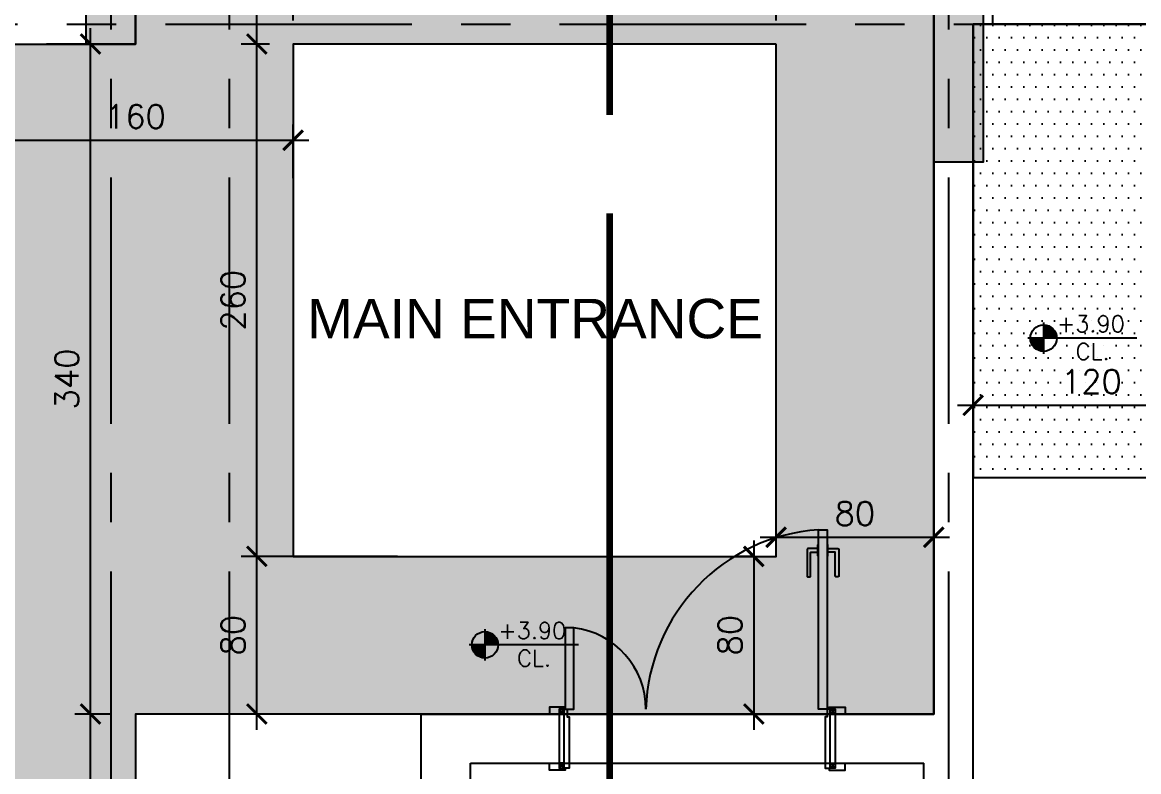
# Model space of a CAD drawing. Header units: centimetres. Extents: x -2093 to 2270, y -944 to 3084.
# Drawn here: x -1442 to -876, y 1059 to 1439 of the extents above; entities that cross this region are included whole.
import ezdxf
from ezdxf.enums import TextEntityAlignment as Align

# ---------------------------------------------------------------- set-up
doc = ezdxf.new("R2010")
doc.units = ezdxf.units.CM
doc.header["$LTSCALE"] = 100
doc.header["$MEASUREMENT"] = 0
doc.linetypes.add('GRID$0$GRID$0$XREF GRID$0$GRIDS$0$CENTER', pattern=[2, 1.25, -0.25, 0.25, -0.25])
doc.linetypes.add('XREF CUTTING LINES$0$DASHDOT', pattern=[1, 0.5, -0.25, 0, -0.25])
for name, color, linetype in [('A0-01 FLOOR PLANS$0$HANDRAIL', 161, 'Continuous'), ('A0-01 FLOOR PLANS$0$LVL', 2, 'Continuous'), ('A0-01 FLOOR PLANS$0$TEXT', 3, 'Continuous'), ('A0-01 FLOOR PLANS$0$WALL-01', 7, 'Continuous'), ('A0-01 FLOOR PLANS$0$WALL-04', 1, 'Continuous'), ('A0-01 FLOOR PLANS$0$WINDOW', 1, 'Continuous'), ('A0-01 FLOOR PLANS$0$WOODEN DOOR', 1, 'Continuous'), ('DIM IN', 1, 'Continuous'), ('FURNITURE', 111, 'Continuous'), ('GRID$0$WOODEN DOOR', 1, 'Continuous'), ('GRID$0$XREF GRID', 11, 'GRID$0$GRID$0$XREF GRID$0$GRIDS$0$CENTER'), ('HATCH', 8, 'Continuous'), ('ID_Ceiling_01', 161, 'Continuous'), ('XREF CUTTING LINES$0$WALL SECT LINE', 6, 'XREF CUTTING LINES$0$DASHDOT'), ('XREF GF COL$0$COLUMN', 6, 'Continuous'), ('XREF GF COL$0$COLUMN HATCH', 201, 'Continuous')]:
    doc.layers.add(name, color=color, linetype=linetype)
doc.layers.add('LVL', color=1, linetype='Continuous', true_color=0xff0000)
doc.styles.add('02-Ground$0$ATTRIBUTE', font='ROMANS.shx')
doc.styles.add('22', font='romans.shx')
doc.styles.add('A0-01 FLOOR PLANS$0$02-Ground$0$ATTRIBUTE', font='ROMANS.shx')
doc.styles.add('A0-01 FLOOR PLANS$0$ART-PS-1', font='arial.ttf', dxfattribs={"height": 20})
doc.styles.add('A0-01 FLOOR PLANS$0$GRIDS$0$20', font='romans.shx')
doc.styles.add('GRIDS$0$20', font='romans.shx')
doc.dimstyles.new('100', dxfattribs={"dimtxt": 12, "dimasz": 10, "dimexe": 8, "dimexo": 12, "dimgap": 6, "dimtad": 1, "dimdec": 0, "dimzin": 0, "dimdsep": 46, "dimtxsty": '22', "dimblk": 'ARCHTICK', "dimcen": 30, "dimdle": 8, "dimclrd": 1, "dimclre": 1, "dimclrt": 2, "dimadec": 0, "dimazin": 0, "dimtfac": 1, "dimtdec": 0, "dimtmove": 2, "dimatfit": 3, "dimldrblk": 'OBLIQUE', "dimfxl": 100, "dimtolj": 1, "dimtzin": 0, "dimarcsym": 0})
pattern_1 = [(0, (0, 0), (3.125, 6.25), [0, -6.25])]

# ---------------------------------------------------------------- blocks, each defined once
blk = doc.blocks.new('A0-01 FLOOR PLANS$0$d2232')
at = {"layer": 'A0-01 FLOOR PLANS$0$WOODEN DOOR'}
for p, q in [((-134.4999999999927, 31.00000000004525), (-136.9999999999891, 28.50000000004889)), ((-134.4999999999964, 28.50000000004525), (-136.9999999999927, 31.00000000004525)), ((0.5, 31.00000000000819), (2.999999999996362, 28.50000000001182)), ((0.500000000003638, 28.50000000000819), (3, 31.00000000000819)), ((-134.4999999999891, 1.00000000002251), (-136.9999999999927, 3.500000000046157)), ((-134.4999999999964, 3.50000000002251), (-136.9999999999891, 1.00000000002251)), ((0.499999999996362, 0.9999999999854481), (3, 3.500000000009095)), ((0.500000000003638, 3.499999999985448), (2.999999999996362, 0.9999999999854481))]:
    blk.add_line(p, q, dxfattribs=at)
for points in [[(-5.392352206039504, 122.0241007388038), (-1.000000000000909, 122.0241007388177), (-1.000000000000909, 31.00000000002251), (-5.392352206039504, 31.00000000002251)], [(-129.6076477939541, 72.27585858505404), (-133.9999999999927, 72.27585858506791), (-133.9999999999927, 31.00000000002251), (-129.6076477939541, 31.00000000002251)]]:
    blk.add_lwpolyline(points, close=True, dxfattribs=at)
for points in [[(-5.392352206343276, 108.8470441207), (-5.721778621795238, 108.8470441207), (-5.721778621795238, 114.3374843782442), (-5.392352206343276, 114.3374843782442)], [(-1.000000000308319, 108.8470441206982), (-0.6705735848563563, 108.8470441207), (-0.6705735848563563, 114.3374843782442), (-1.000000000308319, 114.3374843782442)], [(-133.9999999999927, 31.00000000003797), (-133.9999999999927, 32.00000000003797), (-141.9999999999782, 32.00000000002888), (-141.99999999994, 28.50000000004525)], [(-134.4999999999927, 31.0000000000598), (-136.9999999999927, 31.00000000004525), (-137, 28.50000000004889), (-134.4999999999964, 28.50000000004525)], [(-134.4999999999927, 31.0000000000598), (-132.9999999999927, 31.00000000005798), (-132.9999999999964, 27.00000000005616), (-131.9999999999927, 27.00000000005616), (-131.9999999999927, 1.000000000010687), (-134.4999999999927, 1.000000000010687), (-134.4999999999964, 31.0000000000598)], [(0.5, 31.00000000002274), (-1, 31.00000000002092), (-0.999999999996362, 27.0000000000191), (-2, 27.0000000000191), (-2, 0.9999999999736247), (0.5, 0.9999999999736247), (0.500000000003638, 31.00000000002274)], [(0, 31.00000000000091), (0, 32.00000000000091), (7.999999999985448, 31.99999999999181), (7.999999999947249, 28.50000000000819)], [(0.5, 31.00000000002274), (3, 31.00000000000819), (3.000000000007276, 28.50000000001182), (0.500000000003638, 28.50000000000819)], [(-133.9999999999927, 1.000000000037062), (-133.9999999999927, 3.706190909724683e-11), (-141.9999999999745, 4.797584551852196e-11), (-141.9999999999618, 3.500000000046157)], [(-134.4999999999891, 3.500000000010687), (-136.9999999999891, 3.500000000044338), (-136.9999999999673, 1.000000000046157), (-134.4999999999927, 1.000000000000682)], [(0, 1), (0, 0), (7.99999999998181, 1.091393642127514e-11), (7.999999999969077, 3.500000000009095)], [(0.499999999996362, 3.499999999973625), (2.999999999996362, 3.500000000007276), (2.999999999974534, 1.000000000009095), (0.5, 0.9999999999636202)]]:
    blk.add_lwpolyline(points, dxfattribs=at)
for points in [[(-5.721778621810699, 112.4707346906885), (-10.65824859240092, 112.4707346906623, 0.41421356237155), (-11.20729261815541, 111.9216906649081), (-11.20729261815541, 98.41520763134668, 0.414213562373095), (-10.98767500785289, 98.19559002104415), (-9.669969346041398, 98.19559002104415, 0.4142135623727761), (-9.450351735738877, 98.41520763134668), (-9.450351735726144, 110.4941761979453, -0.4142135623705012), (-9.230734125423623, 110.713793808246), (-5.721778621798876, 110.713793808274)], [(-0.6705735848399854, 112.4707346906885), (4.265896385749329, 112.4707346906623, -0.41421356237155), (4.814940411499265, 111.9216906649081), (4.814940411499265, 98.41520763134668, -0.414213562373095), (4.595322801201291, 98.19559002104415), (3.277617139389804, 98.19559002104415, -0.4142135623727761), (3.057999529087283, 98.41520763134668), (3.05799952907546, 110.4941761979453, 0.4142135623705012), (2.838381918772939, 110.713793808246), (-0.6705735848563563, 110.713793808274)]]:
    blk.add_lwpolyline(points, format="xyb", dxfattribs=at)
for centre, radius, start, end in [((1.032988815821227, 28.17124196224404), 94.07552741107185, 93.94288872706117, 178.2769128742017), ((-134.4999999999966, 31.00000000004115), 41.50000000000455, 0, 83.22977103147052)]:
    blk.add_arc(centre, radius, start, end, dxfattribs=at)
blk = doc.blocks.new('XREF CUTTING LINES')
at = {"layer": 'XREF CUTTING LINES$0$WALL SECT LINE', "const_width": 3.317877843354462}
blk.add_lwpolyline([(-1068.91760389405, 2787.387445794906), (-1144.443390814088, 2787.387445794906), (-1144.443390814383, 485.8709806342961)], dxfattribs=at)
blk = doc.blocks.new('XREF GF COL')
at = {"layer": 'XREF GF COL$0$COLUMN HATCH'}
for points in [[(-11694.69592813422, 1508.000000000029), (-11719.69592813422, 1508.000000000029), (-11719.69592813422, 1428.000000000029), (-11694.69592813422, 1428.000000000029)], [(-11264.69592813422, 1448.000000000018), (-11289.69592813422, 1448.000000000018), (-11289.69592813422, 1368.000000000018), (-11264.69592813422, 1368.000000000018)]]:
    blk.add_hatch(color=256, dxfattribs=at).paths.add_polyline_path(points)
at = {"layer": 'XREF GF COL$0$COLUMN'}
for points in [[(-11719.69592813422, 1508.000000000029), (-11694.69592813422, 1508.000000000029), (-11694.69592813422, 1428.000000000029), (-11719.69592813422, 1428.000000000029)], [(-11289.69592813422, 1448.000000000018), (-11264.69592813422, 1448.000000000018), (-11264.69592813422, 1368.000000000018), (-11289.69592813422, 1368.000000000018)]]:
    blk.add_lwpolyline(points, close=True, dxfattribs=at)
blk = doc.blocks.new('GRID')
at = {"layer": 'GRID$0$WOODEN DOOR'}
blk.add_line((-1392.088636083063, 1428.00000000003), (-1430.061767679699, 1428.00000000003), dxfattribs=at)
at = {"layer": 'GRID$0$XREF GRID'}
for p, q in [((-1397.500000000025, 2960.330839352368, 0.00248619643663347), (-1397.500000000025, 522.762848807519, -0.00167551085159826)), ((-1337.500000000025, 2960.330839349383), (-1337.500000000025, 522.7628488045343, -0.00416170728823173)), ((-972.5000000000261, 2960.330839349384, 0.00416170728823173), (-972.5000000000261, 522.7628488045357)), ((-1969.804241438599, 1438.00000000007), (-230.2361929991428, 1438.00000000007))]:
    blk.add_line(p, q, dxfattribs=at)
blk = doc.blocks.new('A0-01 FLOOR PLANS$0$02-Ground$0$A$C4F2068BA')
for p, q in [((0.4000000372320756, 0.6374428982243843), (0.4000000372320756, 0.1625566975845287)), ((1.815603450622268, 0.3999997979044565), (0.1625569369121478, 0.3999997979044565))]:
    blk.add_line(p, q)
at = {"color": 8, "const_width": 0.2}
for points in [[(0.4000000372320756, 0.4999997979102773, -0.4142135623730951), (0.5000000372233444, 0.3999997979044565, -0.4142135623730737)], [(0.4000000372320756, 0.2999997978986357, -0.4142135623730951), (0.3000000372262548, 0.3999997979044565, -0.4142135623730737)]]:
    blk.add_lwpolyline(points, format="xyb", dxfattribs=at)
blk.add_circle((0.4000000372320756, 0.3999997979044565), 0.2)
blk = doc.blocks.new('A0-01 FLOOR PLANS$0$02-Ground$0$123')
at = {"ltscale": 0.1}
blk.add_blockref('A0-01 FLOOR PLANS$0$02-Ground$0$A$C4F2068BA', (-0.4000000372320756, -0.3999997979044565), dxfattribs=at)
blk = doc.blocks.new('A0-01 FLOOR PLANS$0$02-Ground$0$LEVEL- PLAN')
at = {"layer": 'A0-01 FLOOR PLANS$0$LVL', "ltscale": 0.1}
blk.add_blockref('A0-01 FLOOR PLANS$0$02-Ground$0$123', (7.275957614183426e-12, -7.275957614183426e-12), dxfattribs=at)
at = {"layer": 'A0-01 FLOOR PLANS$0$LVL', "ltscale": 0.1, "style": 'A0-01 FLOOR PLANS$0$02-Ground$0$ATTRIBUTE', "width": 0.8, "flags": 4}
blk.add_attdef('%%P0.00', (0.2027841417951244, 0.09261878275742319), '', height=0.25, dxfattribs=at)
blk.add_attdef('LVL', text='', height=0.25, dxfattribs=at).set_placement((0.7450624139863216, -0.3271430782544904), align=Align.CENTER)
blk = doc.blocks.new('A0-01 FLOOR PLANS')
at = {"layer": 'A0-01 FLOOR PLANS$0$WALL-01'}
for p, q in [((-1385, 1428.000000000005), (-1385, 1508.000000000005)), ((-980, 1088.000000000005), (-979.9999999999998, 1498.000000000005)), ((-950.0000000000005, 1438.000000000005), (-950.0000000000005, 1448.000000000005)), ((-960, 788.0000000000055), (-960.0000000000005, 1438.000000000005)), ((-960.0000000000005, 1438.000000000005), (-950.0000000000005, 1438.000000000005)), ((-1755, 1428.000000000005), (-1385, 1428.000000000005)), ((-1240, 828.0000000000055), (-1240, 1088.000000000005)), ((-1240, 1088.000000000005), (-1170, 1088.000000000005)), ((-1170, 1088.000000000005), (-1170, 1063.000000000005)), ((-1030, 1088.000000000005), (-1030, 1063.000000000006)), ((-1030, 1088.000000000005), (-980, 1088.000000000005)), ((-1215, 803.0000000000055), (-1215, 1063.000000000005)), ((-1215, 1063.000000000005), (-1170, 1063.000000000005)), ((-1030, 1063.000000000005), (-985, 1063.000000000005)), ((-985, 763.0000000000055), (-985, 1063.000000000005))]:
    blk.add_line(p, q, dxfattribs=at)
at = {"layer": 'A0-01 FLOOR PLANS$0$WALL-04'}
for p, q in [((-1170.000000000043, 1088.000000000005), (-1030.000000000003, 1088.000000000413)), ((-1170.000000000003, 1063.000000000046), (-1030.000000000014, 1063.000000000398))]:
    blk.add_line(p, q, dxfattribs=at)
at = {"layer": 'A0-01 FLOOR PLANS$0$HANDRAIL'}
blk.add_blockref('A0-01 FLOOR PLANS$0$d2232', (-1033.00000000001, 1059.5), dxfattribs=at)
at = {"layer": 'A0-01 FLOOR PLANS$0$LVL'}
ref = blk.add_blockref('A0-01 FLOOR PLANS$0$02-Ground$0$LEVEL- PLAN', (-1182.123959551116, 1370.969789865428), dxfattribs=dict(at, xscale=47.80922768457422, yscale=47.80922768457422, zscale=47.80922768457422, rotation=359.9470003599919))
ref.add_attrib('%%P0.00', '+60.0', (-1172.424914479025, 1375.388852470696), dxfattribs={"layer": '0', "ltscale": 0.1, "height": 11.95230692114356, "rotation": 359.9470003600083, "style": 'A0-01 FLOOR PLANS$0$GRIDS$0$20'})
ref.add_attrib('LVL', 'FFL.', dxfattribs={"layer": '0', "ltscale": 0.1, "height": 11.95230692114356, "rotation": 359.9470003600083, "style": 'A0-01 FLOOR PLANS$0$GRIDS$0$20'}).set_placement((-1146.51758390551, 1355.296388729308), align=Align.CENTER)
at = {"layer": 'A0-01 FLOOR PLANS$0$WALL-01'}
blk.add_blockref('GRID', (0, 0), dxfattribs=at)
at = {"layer": 'A0-01 FLOOR PLANS$0$WINDOW'}
for name, p in [('XREF CUTTING LINES', (0, 0)), ('XREF GF COL', (10309.69592813422, 0))]:
    blk.add_blockref(name, p, dxfattribs=at)
at = {"layer": 'A0-01 FLOOR PLANS$0$TEXT', "style": 'A0-01 FLOOR PLANS$0$ART-PS-1'}
blk.add_text('MAIN ENTRANCE', height=20, dxfattribs=at).set_placement((-1297.912838704149, 1278.665488459797))
blk = doc.blocks.new('_ARCHTICK')
at = {"color": 0, "linetype": 'ByBlock', "const_width": 0.15}
blk.add_lwpolyline([(-0.5, -0.5), (0.5, 0.5)], dxfattribs=at)
blk = doc.blocks.new('*D18')
at = {"layer": 'DIM IN', "color": 1, "lineweight": -2, "transparency": 16777216}
for p, q in [((-960.0000000000005, 1220.000000000006), (-960.0000000000005, 1252.680248831115)), ((-840, 1220.000000000006), (-840, 1252.680248831115)), ((-968.0000000000005, 1244.680248831115), (-832, 1244.680248831115))]:
    blk.add_line(p, q, dxfattribs=at)
at = {"layer": 'DIM IN', "color": 1, "lineweight": -2, "transparency": 16777216, "xscale": 10, "yscale": 10, "zscale": 10, "rotation": 180}
blk.add_blockref('_ARCHTICK', (-960.0000000000005, 1244.680248831115), dxfattribs=at)
at = {"layer": 'DIM IN', "color": 1, "lineweight": -2, "transparency": 16777216, "xscale": 10, "yscale": 10, "zscale": 10}
blk.add_blockref('_ARCHTICK', (-840, 1244.680248831115), dxfattribs=at)
at = {"layer": 'DIM IN', "color": 2, "transparency": 16777216, "insert": (-900.0000000000002, 1256.680248831115), "char_height": 12, "attachment_point": 5, "style": '22'}
blk.add_mtext('\\A1;120', dxfattribs=at)
blk = doc.blocks.new('_OBLIQUE')
at = {"color": 0, "linetype": 'ByBlock'}
blk.add_line((-0.5, -0.5), (0.5, 0.5), dxfattribs=at)
blk = doc.blocks.new('*D20')
at = {"layer": 'DIM IN', "color": 1, "lineweight": -2, "transparency": 16777216}
for p, q in [((-1071.29122489614, 1176.000000000006), (-1071.29122489614, 1080.000000000006)), ((-1072, 1168.000000000006), (-1079.29122489614, 1168.000000000006)), ((-1072, 1088.000000000006), (-1079.29122489614, 1088.000000000006))]:
    blk.add_line(p, q, dxfattribs=at)
at = {"layer": 'DIM IN', "color": 1, "lineweight": -2, "transparency": 16777216, "xscale": 10, "yscale": 10, "zscale": 10}
for p, rotation in [((-1071.29122489614, 1168.000000000006), 90), ((-1071.29122489614, 1088.000000000006), 270)]:
    blk.add_blockref('_ARCHTICK', p, dxfattribs=dict(at, rotation=rotation))
at = {"layer": 'DIM IN', "color": 2, "transparency": 16777216, "insert": (-1083.291224896139, 1128.000000000006), "char_height": 12, "attachment_point": 5, "rotation": 90, "style": '22'}
blk.add_mtext('\\A1;80', dxfattribs=at)
blk = doc.blocks.new('*D21')
at = {"layer": 'DIM IN', "color": 1, "lineweight": -2, "transparency": 16777216}
for p, q in [((-1060, 1180.000000000006), (-1060, 1185.691029206896)), ((-980, 1178.461538461544), (-980, 1185.691029206896)), ((-1068, 1177.691029206896), (-972, 1177.691029206896))]:
    blk.add_line(p, q, dxfattribs=at)
at = {"layer": 'DIM IN', "color": 1, "lineweight": -2, "transparency": 16777216, "xscale": 10, "yscale": 10, "zscale": 10, "rotation": 180}
blk.add_blockref('_ARCHTICK', (-1060, 1177.691029206896), dxfattribs=at)
at = {"layer": 'DIM IN', "color": 1, "lineweight": -2, "transparency": 16777216, "xscale": 10, "yscale": 10, "zscale": 10}
blk.add_blockref('_ARCHTICK', (-980, 1177.691029206896), dxfattribs=at)
at = {"layer": 'DIM IN', "color": 2, "transparency": 16777216, "insert": (-1020, 1189.691029206896), "char_height": 12, "attachment_point": 5, "style": '22'}
blk.add_mtext('\\A1;80', dxfattribs=at)
blk = doc.blocks.new('*D22')
at = {"layer": 'DIM IN', "color": 1, "lineweight": -2, "transparency": 16777216}
for p, q in [((-1323.431977277003, 1080.000000000006), (-1323.431977277003, 1176.000000000006)), ((-1252, 1168.000000000006), (-1331.431977277003, 1168.000000000006)), ((-1252, 1088.000000000006), (-1331.431977277003, 1088.000000000006))]:
    blk.add_line(p, q, dxfattribs=at)
at = {"layer": 'DIM IN', "color": 1, "lineweight": -2, "transparency": 16777216, "xscale": 10, "yscale": 10, "zscale": 10}
for p, rotation in [((-1323.431977277003, 1168.000000000006), 90), ((-1323.431977277003, 1088.000000000006), 270)]:
    blk.add_blockref('_ARCHTICK', p, dxfattribs=dict(at, rotation=rotation))
at = {"layer": 'DIM IN', "color": 2, "transparency": 16777216, "insert": (-1335.431977277002, 1128.000000000006), "char_height": 12, "attachment_point": 5, "rotation": 90, "style": '22'}
blk.add_mtext('\\A1;80', dxfattribs=at)
blk = doc.blocks.new('*D23')
at = {"layer": 'DIM IN', "color": 1, "lineweight": -2, "transparency": 16777216}
for p, q in [((-1323.431977277004, 1160.000000000006), (-1323.431977277004, 1436.000000000006)), ((-1317, 1428.000000000006), (-1331.431977277004, 1428.000000000006)), ((-1252, 1168.000000000006), (-1331.431977277004, 1168.000000000006))]:
    blk.add_line(p, q, dxfattribs=at)
at = {"layer": 'DIM IN', "color": 1, "lineweight": -2, "transparency": 16777216, "xscale": 10, "yscale": 10, "zscale": 10}
for p, rotation in [((-1323.431977277004, 1428.000000000006), 90), ((-1323.431977277004, 1168.000000000006), 270)]:
    blk.add_blockref('_ARCHTICK', p, dxfattribs=dict(at, rotation=rotation))
at = {"layer": 'DIM IN', "color": 2, "transparency": 16777216, "insert": (-1335.431977277003, 1298.000000000006), "char_height": 12, "attachment_point": 5, "rotation": 90, "style": '22'}
blk.add_mtext('\\A1;260', dxfattribs=at)
blk = doc.blocks.new('*D24')
at = {"layer": 'DIM IN', "color": 1, "lineweight": -2, "transparency": 16777216}
for p, q in [((-1323.431977277005, 1420.000000000006), (-1323.431977277005, 1616.000000000007)), ((-1317, 1608.000000000007), (-1331.431977277005, 1608.000000000007)), ((-1317, 1428.000000000006), (-1331.431977277005, 1428.000000000006))]:
    blk.add_line(p, q, dxfattribs=at)
at = {"layer": 'DIM IN', "color": 1, "lineweight": -2, "transparency": 16777216, "xscale": 10, "yscale": 10, "zscale": 10}
for p, rotation in [((-1323.431977277005, 1608.000000000007), 90), ((-1323.431977277005, 1428.000000000006), 270)]:
    blk.add_blockref('_ARCHTICK', p, dxfattribs=dict(at, rotation=rotation))
at = {"layer": 'DIM IN', "color": 2, "transparency": 16777216, "insert": (-1335.431977277004, 1518.000000000007), "char_height": 12, "attachment_point": 5, "rotation": 90, "style": '22'}
blk.add_mtext('\\A1;180', dxfattribs=at)
blk = doc.blocks.new('*D33')
at = {"layer": 'DIM IN', "color": 1, "lineweight": -2, "transparency": 16777216}
for p, q in [((-1060, 1440.000000000006), (-1060, 1457.980997795968)), ((-980, 1460.000000000018), (-980, 1457.980997795968)), ((-972, 1449.980997795968), (-1068, 1449.980997795968))]:
    blk.add_line(p, q, dxfattribs=at)
at = {"layer": 'DIM IN', "color": 1, "lineweight": -2, "transparency": 16777216, "xscale": 10, "yscale": 10, "zscale": 10, "rotation": 180}
blk.add_blockref('_ARCHTICK', (-1060, 1449.980997795968), dxfattribs=at)
at = {"layer": 'DIM IN', "color": 1, "lineweight": -2, "transparency": 16777216, "xscale": 10, "yscale": 10, "zscale": 10}
blk.add_blockref('_ARCHTICK', (-980, 1449.980997795968), dxfattribs=at)
at = {"layer": 'DIM IN', "color": 2, "transparency": 16777216, "insert": (-1020, 1461.980997795968), "char_height": 12, "attachment_point": 5, "style": '22'}
blk.add_mtext('\\A1;80', dxfattribs=at)
blk = doc.blocks.new('*D34')
at = {"layer": 'DIM IN', "color": 1, "lineweight": -2, "transparency": 16777216}
for p, q in [((-1305, 1440.000000000006), (-1305, 1457.980997795968)), ((-1060, 1440.000000000006), (-1060, 1457.980997795968)), ((-1052, 1449.980997795968), (-1313, 1449.980997795968))]:
    blk.add_line(p, q, dxfattribs=at)
at = {"layer": 'DIM IN', "color": 1, "lineweight": -2, "transparency": 16777216, "xscale": 10, "yscale": 10, "zscale": 10, "rotation": 180}
blk.add_blockref('_ARCHTICK', (-1305, 1449.980997795968), dxfattribs=at)
at = {"layer": 'DIM IN', "color": 1, "lineweight": -2, "transparency": 16777216, "xscale": 10, "yscale": 10, "zscale": 10}
blk.add_blockref('_ARCHTICK', (-1060, 1449.980997795968), dxfattribs=at)
at = {"layer": 'DIM IN', "color": 2, "transparency": 16777216, "insert": (-1182.5, 1461.980997795968), "char_height": 12, "attachment_point": 5, "style": '22'}
blk.add_mtext('\\A1;245', dxfattribs=at)
blk = doc.blocks.new('*D35')
at = {"layer": 'DIM IN', "color": 1, "lineweight": -2, "transparency": 16777216}
for p, q in [((-1385, 1440.000000000006), (-1385, 1457.980997795968)), ((-1305, 1440.000000000006), (-1305, 1457.980997795968)), ((-1297, 1449.980997795968), (-1393, 1449.980997795968))]:
    blk.add_line(p, q, dxfattribs=at)
at = {"layer": 'DIM IN', "color": 1, "lineweight": -2, "transparency": 16777216, "xscale": 10, "yscale": 10, "zscale": 10, "rotation": 180}
blk.add_blockref('_ARCHTICK', (-1385, 1449.980997795968), dxfattribs=at)
at = {"layer": 'DIM IN', "color": 1, "lineweight": -2, "transparency": 16777216, "xscale": 10, "yscale": 10, "zscale": 10}
blk.add_blockref('_ARCHTICK', (-1305, 1449.980997795968), dxfattribs=at)
at = {"layer": 'DIM IN', "color": 2, "transparency": 16777216, "insert": (-1345, 1461.980997795968), "char_height": 12, "attachment_point": 5, "style": '22'}
blk.add_mtext('\\A1;80', dxfattribs=at)
blk = doc.blocks.new('*D36')
at = {"layer": 'DIM IN', "color": 1, "lineweight": -2, "transparency": 16777216}
for p, q in [((-1465, 1360.000000000006), (-1465, 1387.192371936282)), ((-1305, 1360.000000000006), (-1305, 1387.192371936282)), ((-1473, 1379.192371936282), (-1297, 1379.192371936282))]:
    blk.add_line(p, q, dxfattribs=at)
at = {"layer": 'DIM IN', "color": 1, "lineweight": -2, "transparency": 16777216, "xscale": 10, "yscale": 10, "zscale": 10, "rotation": 180}
blk.add_blockref('_ARCHTICK', (-1465, 1379.192371936282), dxfattribs=at)
at = {"layer": 'DIM IN', "color": 1, "lineweight": -2, "transparency": 16777216, "xscale": 10, "yscale": 10, "zscale": 10}
blk.add_blockref('_ARCHTICK', (-1305, 1379.192371936282), dxfattribs=at)
at = {"layer": 'DIM IN', "color": 2, "transparency": 16777216, "insert": (-1385, 1391.192371936282), "char_height": 12, "attachment_point": 5, "style": '22'}
blk.add_mtext('\\A1;160', dxfattribs=at)
blk = doc.blocks.new('*D45')
at = {"layer": 'DIM IN', "color": 1, "lineweight": -2, "transparency": 16777216}
for p, q in [((-1407.811259924984, 840.0000000000063), (-1407.811259924984, 1096.000000000006)), ((-1397, 1088.000000000006), (-1415.811259924984, 1088.000000000006)), ((-1397, 848.0000000000063), (-1415.811259924984, 848.0000000000063))]:
    blk.add_line(p, q, dxfattribs=at)
at = {"layer": 'DIM IN', "color": 1, "lineweight": -2, "transparency": 16777216, "xscale": 10, "yscale": 10, "zscale": 10}
for p, rotation in [((-1407.811259924984, 1088.000000000006), 90), ((-1407.811259924984, 848.0000000000063), 270)]:
    blk.add_blockref('_ARCHTICK', p, dxfattribs=dict(at, rotation=rotation))
at = {"layer": 'DIM IN', "color": 2, "transparency": 16777216, "insert": (-1419.811259924983, 1003.300514504375), "char_height": 12, "attachment_point": 5, "rotation": 90, "style": '22'}
blk.add_mtext('\\A1;240', dxfattribs=at)
blk = doc.blocks.new('*D46')
at = {"layer": 'DIM IN', "color": 1, "lineweight": -2, "transparency": 16777216}
for p, q in [((-1407.811259924984, 1080.000000000006), (-1407.811259924984, 1436.000000000006)), ((-1398, 1428.000000000006), (-1399.811259924984, 1428.000000000006)), ((-1397, 1088.000000000006), (-1415.811259924984, 1088.000000000006))]:
    blk.add_line(p, q, dxfattribs=at)
at = {"layer": 'DIM IN', "color": 1, "lineweight": -2, "transparency": 16777216, "xscale": 10, "yscale": 10, "zscale": 10}
for p, rotation in [((-1407.811259924984, 1428.000000000006), 90), ((-1407.811259924984, 1088.000000000006), 270)]:
    blk.add_blockref('_ARCHTICK', p, dxfattribs=dict(at, rotation=rotation))
at = {"layer": 'DIM IN', "color": 2, "transparency": 16777216, "insert": (-1419.811259924983, 1258.000000000006), "char_height": 12, "attachment_point": 5, "rotation": 90, "style": '22'}
blk.add_mtext('\\A1;340', dxfattribs=at)
blk = doc.blocks.new('02-Ground$0$A$C4F2068BA')
h = blk.add_hatch(color=8)
h.dxf.hatch_style = 1
h.paths.add_polyline_path([(0.4000000372320756, 0.5999997979044565), (0.4000000372320756, 0.3999997979044565), (0.6000000372320756, 0.3999997979044565, 0.4142135623730951)])
h = blk.add_hatch(color=8)
h.dxf.hatch_style = 1
h.paths.add_polyline_path([(0.4000000372320756, 0.3999997979044565), (0.2000000372320756, 0.3999997979044565, 0.4142135623730951), (0.4000000372320756, 0.1999997979044565)])
for p, q in [((0.4000000372320756, 0.6374428982243843), (0.4000000372320756, 0.1625566975845287)), ((1.815603450622268, 0.3999997979044565), (0.1625569369121478, 0.3999997979044565))]:
    blk.add_line(p, q)
blk.add_circle((0.4000000372320756, 0.3999997979044565), 0.2)
blk = doc.blocks.new('02-Ground$0$123')
at = {"ltscale": 0.1}
blk.add_blockref('02-Ground$0$A$C4F2068BA', (-0.4000000372320756, -0.3999997979044565), dxfattribs=at)
blk = doc.blocks.new('02-Ground$0$LEVEL- PLAN')
at = {"ltscale": 0.1}
blk.add_blockref('02-Ground$0$123', (7.276000000000001e-12, -7.276000000000001e-12), dxfattribs=at)
at = {"ltscale": 0.1, "style": '02-Ground$0$ATTRIBUTE', "width": 0.8, "flags": 4}
blk.add_attdef('%%P0.00', (0.2027841417951208, 0.0926187827574268), '', height=0.25, dxfattribs=at)
blk.add_attdef('LVL', text='', height=0.25, dxfattribs=at).set_placement((0.745062413986318, -0.3271430782544868), align=Align.CENTER)

msp = doc.modelspace()

# ---------------------------------------------------------------- hatches: boundary and pattern name
at = {"layer": 'HATCH'}
h = msp.add_hatch(dxfattribs=at)
h.set_pattern_fill('DOTS', color=2, scale=100)
h.set_pattern_definition(pattern_1)
h.paths.add_polyline_path([(-980, 2108.000000000005), (-980, 1088.000000000006), (-1385, 1088.000000000006), (-1385, 848.0000000000057), (-1755, 848.0000000000057), (-1755, 1428.000000000006), (-1385, 1428.000000000006), (-1385, 2108.000000000005)])
h.paths.add_polyline_path([(-1675, 1348.000000000006), (-1465, 1348.000000000006), (-1465, 928.0000000000057), (-1675, 928.0000000000057)], flags=16)
h.paths.add_polyline_path([(-1060, 1428.000000000006), (-1305, 1428.000000000006), (-1305, 1168.000000000006), (-1060, 1168.000000000006)], flags=16)
h.paths.add_polyline_path([(-1060, 1608.000000000006), (-1305, 1608.000000000006), (-1305, 2028.000000000005), (-1060, 2028.000000000005)], flags=16)
h = msp.add_hatch(dxfattribs=at)
h.set_pattern_fill('DOTS', color=2, scale=100)
h.set_pattern_definition(pattern_1)
h.paths.add_polyline_path([(-840, 1438.00000000007), (-960.0000000000003, 1438.00000000007), (-960.0000000000003, 1208.000000000006), (-840, 1208.000000000006)])

# ---------------------------------------------------------------- linework, layer by layer
at = {"layer": 'ID_Ceiling_01'}
for points in [[(-980, 2108.000000000005), (-980, 1088.000000000006), (-1385, 1088.000000000006), (-1385, 848.0000000000057), (-1755, 848.0000000000057), (-1755, 1428.000000000006), (-1385, 1428.000000000006), (-1385, 2108.000000000005)], [(-840, 1438.00000000007), (-960.0000000000003, 1438.00000000007), (-960.0000000000003, 1208.000000000006), (-840, 1208.000000000006)], [(-1060, 1428.000000000006), (-1305, 1428.000000000006), (-1305, 1168.000000000006), (-1060, 1168.000000000006)]]:
    msp.add_lwpolyline(points, close=True, dxfattribs=at)

# ---------------------------------------------------------------- block references
at = {"layer": 'FURNITURE'}
msp.add_blockref('A0-01 FLOOR PLANS', (0, 0), dxfattribs=at)
at = {"layer": 'LVL'}
ref = msp.add_blockref('02-Ground$0$LEVEL- PLAN', (-924.2894805137385, 1278.739349002974), dxfattribs=dict(at, xscale=33.46645937920196, yscale=33.46645937920196, zscale=33.46645937920196, rotation=359.9470003599918))
ref.add_attrib('%%P0.00', '+3.90', (-917.5001489632705, 1281.83269282666), dxfattribs={"layer": '0', "ltscale": 0.1, "height": 8.366614844800495, "rotation": 359.9470003600083, "style": 'GRIDS$0$20'})
ref.add_attrib('LVL', 'CL.', dxfattribs={"layer": '0', "ltscale": 0.1, "height": 8.366614844800495, "rotation": 359.9470003600083, "style": 'GRIDS$0$20'}).set_placement((-899.365017561815, 1267.76796820769), align=Align.CENTER)
ref = msp.add_blockref('02-Ground$0$LEVEL- PLAN', (-1207.678404828208, 1123.112982452953), dxfattribs=dict(at, xscale=33.46645937920196, yscale=33.46645937920196, zscale=33.46645937920196, rotation=359.9470003599918))
ref.add_attrib('%%P0.00', '+3.90', (-1200.88907327774, 1126.206326276639), dxfattribs={"layer": '0', "ltscale": 0.1, "height": 8.366614844800495, "rotation": 359.9470003600083, "style": 'GRIDS$0$20'})
ref.add_attrib('LVL', 'CL.', dxfattribs={"layer": '0', "ltscale": 0.1, "height": 8.366614844800495, "rotation": 359.9470003600083, "style": 'GRIDS$0$20'}).set_placement((-1182.753941876284, 1112.141601657669), align=Align.CENTER)

# ---------------------------------------------------------------- dimensions: what is measured, and where the dimension line sits
at = {"layer": 'DIM IN'}
for base, p1, p2, picture, middle in [((-1323.431977277005, 1608.000000000007), (-1305, 1428.000000000006), (-1305, 1608.000000000006), '*D24', (-1335.431977277004, 1518.000000000007)), ((-1407.811259924984, 1428.000000000006), (-1385, 1088.000000000006), (-1410, 1428.000000000006), '*D46', (-1419.811259924983, 1258.000000000006)), ((-1323.431977277004, 1428.000000000006), (-1240, 1168.000000000006), (-1305, 1428.000000000006), '*D23', (-1335.431977277003, 1298.000000000006)), ((-1323.431977277003, 1168.000000000006), (-1240, 1088.000000000006), (-1240, 1168.000000000006), '*D22', (-1335.431977277002, 1128.000000000006)), ((-1071.29122489614, 1088.000000000006), (-1060, 1168.000000000006), (-1060, 1088.000000000006), '*D20', (-1083.291224896139, 1128.000000000006))]:
    dim = msp.add_linear_dim(base=base, p1=p1, p2=p2, angle=90, dimstyle='100', override={"dimfxl": 0.075}, dxfattribs=at)
    dim.commit()
    dim.dimension.update_dxf_attribs({"geometry": picture, "text_midpoint": middle})
for base, p1, p2, picture, middle in [((-1385, 1449.980997795968), (-1305, 1428.000000000006), (-1385, 1428.000000000006), '*D35', (-1345, 1461.980997795968)), ((-1305, 1449.980997795968), (-1060, 1428.000000000006), (-1305, 1428.000000000006), '*D34', (-1182.5, 1461.980997795968)), ((-1060, 1449.980997795968), (-980, 1448.000000000018), (-1060, 1428.000000000006), '*D33', (-1020, 1461.980997795968)), ((-1305, 1379.192371936282), (-1465, 1348.000000000006), (-1305, 1348.000000000006), '*D36', (-1385, 1391.192371936282)), ((-840, 1244.680248831115), (-960.0000000000005, 1208.000000000006), (-840, 1208.000000000006), '*D18', (-900.0000000000002, 1256.680248831115)), ((-980, 1177.691029206896), (-1060, 1168.000000000006), (-980, 1166.461538461544), '*D21', (-1020, 1189.691029206896))]:
    dim = msp.add_linear_dim(base=base, p1=p1, p2=p2, dimstyle='100', override={"dimfxl": 0.075}, dxfattribs=at)
    dim.commit()
    dim.dimension.update_dxf_attribs({"geometry": picture, "text_midpoint": middle})
dim = msp.add_linear_dim(base=(-1407.811259924984, 1088.000000000006), p1=(-1385, 848.0000000000058), p2=(-1385, 1088.000000000006), angle=90, dimstyle='100', override={"dimfxl": 0.075}, dxfattribs=at)
dim.commit()
dim.dimension.update_dxf_attribs({"geometry": '*D45', "text_midpoint": (-1419.811259924983, 1003.300514504375), "dimtype": 160})

# ---------------------------------------------------------------- next in the draw order: wipeouts: each hides what was drawn before it
msp.add_wipeout([(-1202.937113049784, 1392.033658788719), (-1108.4712041592923, 1392.033658788719), (-1109.5891588010109, 1342.8747085020182), (-1198.185872755179, 1340.919518136626)]).dxf.layer = 'DIM IN'

doc.saveas('drawing.dxf')
